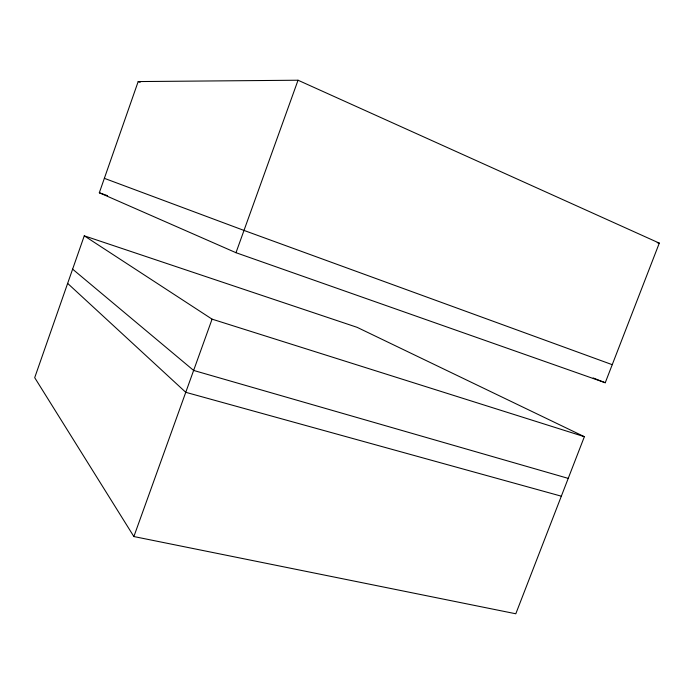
<?xml version="1.0" encoding="UTF-8"?>
<svg xmlns="http://www.w3.org/2000/svg" width="694" height="694" viewBox="0 0 694 694"><rect width="100%" height="100%" fill="white"/><g stroke="black" fill="none" stroke-linecap="round" stroke-linejoin="round"><path stroke-width="1.04" d="M84.269 235.821L34.7 377.666L133.873 536.549L515.807 613.774L584.365 436.691L357.115 327.334L84.269 235.821L212.078 319.153L584.365 436.691M99.32 192.75L138.175 81.571L298.038 80.226L659.3 243.117L605.246 382.741L235.986 252.703L99.32 192.75L107.457 195.656M133.873 536.549L212.078 319.153M235.986 252.703L298.038 80.226M657.218 242.709L659.3 243.117M561.333 496.184L185.766 392.31L67.648 283.395M568.221 478.383L193.635 370.44L72.618 269.151M612.238 364.68L244.002 230.425L104.36 178.332M593.179 377.961L605.246 382.741M138.175 81.571L140.145 82.386"/></g></svg>
